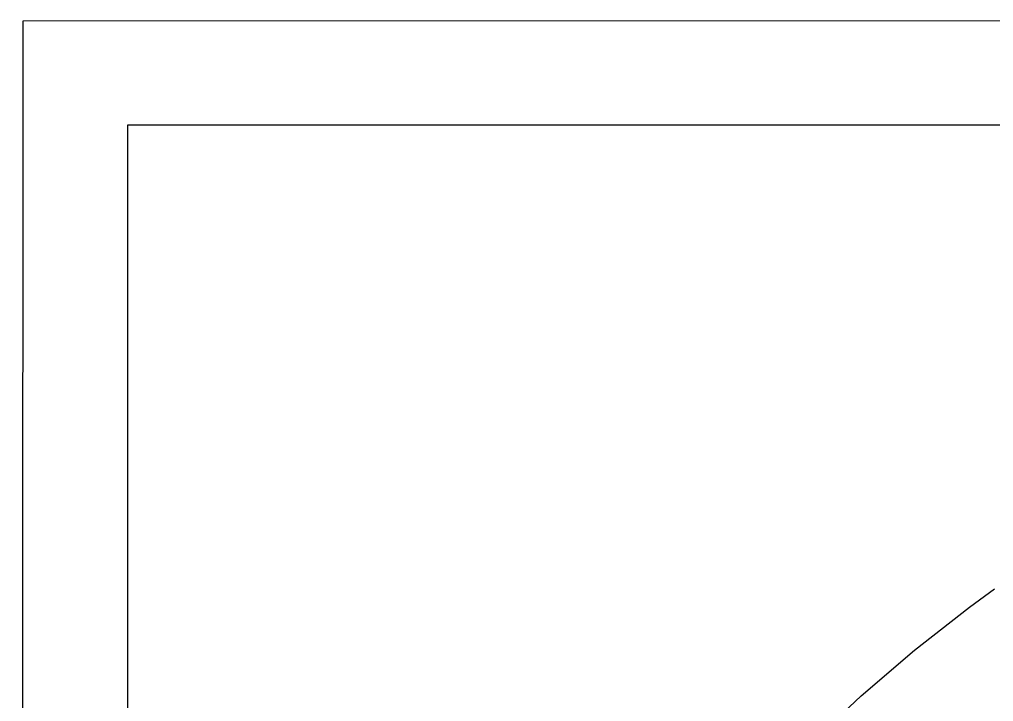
# Model space of a CAD drawing. Extents: x 0 to 2298, y -1775 to 396.
# Drawn here: x 115.6 to 291.5, y 243.3 to 366.3 of the extents above; entities that cross this region are included whole.
import ezdxf

# ---------------------------------------------------------------- set-up
doc = ezdxf.new("R2010")
doc.units = 0

msp = doc.modelspace()

# ---------------------------------------------------------------- linework, layer by layer
at = {"layer": 'Layer 1'}
for p, q in [((115.636328, -702.03), (116.301836, 366.11)), ((116.301836, 366.11), (1193.981836, 366.331836)), ((230.09698, 347.257314), (135.15118, 347.257314)), ((135.15118, 347.257314), (135.15118, 179.327314)), ((324.82098, 347.257314), (230.09698, 347.257314)), ((287.10878, 260.297634), (291.657451, 263.598953)), ((277.193896, 252.526116), (287.10878, 260.297634)), ((267.591613, 244.284378), (277.193896, 252.526116)), ((258.31818, 235.596143), (267.591613, 244.284378))]:
    msp.add_line(p, q, dxfattribs=at)

doc.saveas('drawing.dxf')
